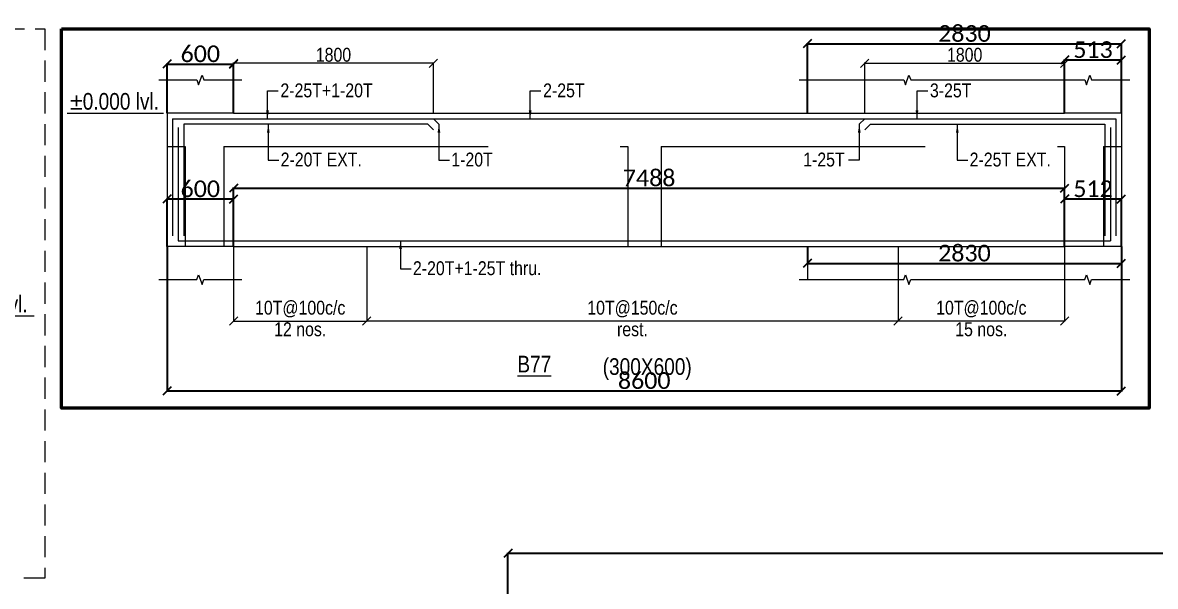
# Model space of a CAD drawing. Header units: millimetres. Extents: x 1112055 to 3390982, y -148532 to 766891.
# Drawn here: x 2976040 to 2996453, y -4757 to 5405 of the extents above; entities that cross this region are included whole.
import ezdxf
from ezdxf.enums import TextEntityAlignment as Align

# ---------------------------------------------------------------- set-up
doc = ezdxf.new("R2010")
doc.units = ezdxf.units.MM
doc.header["$PDMODE"] = 35
doc.header["$PDSIZE"] = -25
doc.linetypes.add('Hidden', pattern=[9.525, 6.35, -3.175])
for name, color, linetype, lineweight in [('B BEAM', 148, 'Continuous', 13), ('B BEAM IN LINE', 250, 'Continuous', 0), ('B STEEL', 34, 'Continuous', 15), ('B STEEL DIM', 216, 'Continuous', 13), ('B STEEL TEXT', 7, 'Continuous', 15), ('B STIRRUPS', 139, 'Continuous', 13), ('B-BEAM DOT', 251, 'Hidden', 9), ('B-BEAM NO', 215, 'Continuous', 18), ('B-COL', 1, 'Continuous', 35)]:
    doc.layers.add(name, color=color, linetype=linetype, lineweight=lineweight)
doc.layers.add('LEVEL-PLAN', color=12, linetype='Continuous')
doc.styles.add('Cali', font='calibri.ttf')
doc.styles.add('SWINC', font='swissc.ttf')
doc.dimstyles.new('BHOOMI', dxfattribs={"dimtxt": 230, "dimasz": 150, "dimexe": 10, "dimexo": 0, "dimgap": 25, "dimtad": 1, "dimdec": 0, "dimzin": 0, "dimdsep": 46, "dimtxsty": 'SWINC', "dimblk": 'OBLIQUE', "dimcen": 0.09, "dimclrd": 250, "dimclre": 250, "dimclrt": 256, "dimaunit": 1, "dimadec": 3, "dimazin": 0, "dimtfac": 1, "dimtdec": 0, "dimtofl": 0, "dimtmove": 1, "dimatfit": 3, "dimfxl": 100, "dimtolj": 1, "dimtzin": 0, "dimlwd": 9, "dimlwe": 5, "dimarcsym": 0})

# ---------------------------------------------------------------- blocks, each defined once
blk = doc.blocks.new('_Oblique')
at = {"color": 0, "linetype": 'ByBlock', "lineweight": -2}
blk.add_line((-0.5, -0.5), (0.5, 0.5), dxfattribs=at)
blk = doc.blocks.new('*D5895')
at = {"layer": 'B STEEL DIM', "lineweight": 5, "transparency": 16777216}
for p, q in [((2979842, 3772), (2979842, 4684)), ((2983442, 3772), (2983442, 4684))]:
    blk.add_line(p, q, dxfattribs=at)
at = {"layer": 'B STEEL DIM', "lineweight": 9, "transparency": 16777216}
blk.add_line((2983442, 4674), (2979842, 4674), dxfattribs=at)
at = {"layer": 'Defpoints', "color": 0, "lineweight": 40, "transparency": 16777216}
for p in [(2979842, 4674), (2979842, 3772), (2983442, 3772)]:
    blk.add_point(p, dxfattribs=at)
at = {"layer": 'B STEEL DIM', "lineweight": 9, "transparency": 16777216, "xscale": 150, "yscale": 150, "zscale": 150, "rotation": 180}
blk.add_blockref('_Oblique', (2979842, 4674), dxfattribs=at)
at = {"layer": 'B STEEL DIM', "lineweight": 9, "transparency": 16777216, "xscale": 150, "yscale": 150, "zscale": 150}
blk.add_blockref('_Oblique', (2983442, 4674), dxfattribs=at)
at = {"layer": 'B STEEL DIM', "transparency": 16777216, "insert": (2981642, 4824), "char_height": 250, "attachment_point": 5, "style": 'SWINC'}
blk.add_mtext('\\A1;1800', dxfattribs=at)
blk = doc.blocks.new('*D5896')
at = {"layer": 'B STEEL DIM', "lineweight": 5, "transparency": 16777216}
for p, q in [((2991217, 3772), (2991217, 4684)), ((2994817, 3772), (2994817, 4684))]:
    blk.add_line(p, q, dxfattribs=at)
at = {"layer": 'B STEEL DIM', "lineweight": 9, "transparency": 16777216}
blk.add_line((2991217, 4674), (2994817, 4674), dxfattribs=at)
at = {"layer": 'Defpoints', "color": 0, "lineweight": 40, "transparency": 16777216}
for p in [(2994817, 4674), (2991217, 3772), (2994817, 3772)]:
    blk.add_point(p, dxfattribs=at)
at = {"layer": 'B STEEL DIM', "lineweight": 9, "transparency": 16777216, "xscale": 150, "yscale": 150, "zscale": 150, "rotation": 180}
blk.add_blockref('_Oblique', (2991217, 4674), dxfattribs=at)
at = {"layer": 'B STEEL DIM', "lineweight": 9, "transparency": 16777216, "xscale": 150, "yscale": 150, "zscale": 150}
blk.add_blockref('_Oblique', (2994817, 4674), dxfattribs=at)
at = {"layer": 'B STEEL DIM', "transparency": 16777216, "insert": (2993017, 4824), "char_height": 250, "attachment_point": 5, "style": 'SWINC'}
blk.add_mtext('\\A1;1800', dxfattribs=at)
blk = doc.blocks.new('*D5897')
at = {"layer": 'B STIRRUPS', "color": 250, "lineweight": 0, "transparency": 16777216}
for p, q in [((2979842, 1372), (2979842, 16)), ((2982242, 1372), (2982242, 16)), ((2979842, 26), (2982242, 26))]:
    blk.add_line(p, q, dxfattribs=at)
at = {"layer": 'Defpoints', "color": 0, "lineweight": 40, "transparency": 16777216}
for p in [(2979842, 1372), (2982242, 1372), (2982242, 26)]:
    blk.add_point(p, dxfattribs=at)
at = {"layer": 'B STIRRUPS', "color": 250, "lineweight": 0, "transparency": 16777216, "xscale": 150, "yscale": 150, "zscale": 150, "rotation": 180}
blk.add_blockref('_Oblique', (2979842, 26), dxfattribs=at)
at = {"layer": 'B STIRRUPS', "color": 250, "lineweight": 0, "transparency": 16777216, "xscale": 150, "yscale": 150, "zscale": 150}
blk.add_blockref('_Oblique', (2982242, 26), dxfattribs=at)
at = {"layer": 'B STIRRUPS', "transparency": 16777216, "char_height": 250, "attachment_point": 5, "style": 'SWINC'}
for s, insert in [('\\A1;10T@100c/c', (2981042, 241)), ('12 nos.', (2981042, -124))]:
    blk.add_mtext(s, dxfattribs=dict(at, insert=insert))
blk = doc.blocks.new('*D5898')
at = {"layer": 'B STIRRUPS', "color": 250, "lineweight": 0, "transparency": 16777216}
for p, q in [((2982242, 1372), (2982242, 16)), ((2991817, 1372), (2991817, 16)), ((2991817, 26), (2982242, 26))]:
    blk.add_line(p, q, dxfattribs=at)
at = {"layer": 'Defpoints', "color": 0, "lineweight": 40, "transparency": 16777216}
for p in [(2982242, 1372), (2991817, 1372), (2982242, 26)]:
    blk.add_point(p, dxfattribs=at)
at = {"layer": 'B STIRRUPS', "color": 250, "lineweight": 0, "transparency": 16777216, "xscale": 150, "yscale": 150, "zscale": 150, "rotation": 180}
blk.add_blockref('_Oblique', (2982242, 26), dxfattribs=at)
at = {"layer": 'B STIRRUPS', "color": 250, "lineweight": 0, "transparency": 16777216, "xscale": 150, "yscale": 150, "zscale": 150}
blk.add_blockref('_Oblique', (2991817, 26), dxfattribs=at)
at = {"layer": 'B STIRRUPS', "transparency": 16777216, "char_height": 250, "attachment_point": 5, "style": 'SWINC'}
for s, insert in [('\\A1;10T@150c/c', (2987030, 241)), ('rest.', (2987030, -124))]:
    blk.add_mtext(s, dxfattribs=dict(at, insert=insert))
blk = doc.blocks.new('*D5899')
at = {"layer": 'B STIRRUPS', "color": 250, "lineweight": 0, "transparency": 16777216}
for p, q in [((2991817, 1372), (2991817, 16)), ((2994817, 1372), (2994817, 16)), ((2994817, 26), (2991817, 26))]:
    blk.add_line(p, q, dxfattribs=at)
at = {"layer": 'Defpoints', "color": 0, "lineweight": 40, "transparency": 16777216}
for p in [(2991817, 1372), (2994817, 1372), (2991817, 26)]:
    blk.add_point(p, dxfattribs=at)
at = {"layer": 'B STIRRUPS', "color": 250, "lineweight": 0, "transparency": 16777216, "xscale": 150, "yscale": 150, "zscale": 150, "rotation": 180}
blk.add_blockref('_Oblique', (2991817, 26), dxfattribs=at)
at = {"layer": 'B STIRRUPS', "color": 250, "lineweight": 0, "transparency": 16777216, "xscale": 150, "yscale": 150, "zscale": 150}
blk.add_blockref('_Oblique', (2994817, 26), dxfattribs=at)
at = {"layer": 'B STIRRUPS', "transparency": 16777216, "char_height": 250, "attachment_point": 5, "style": 'SWINC'}
for s, insert in [('\\A1;10T@100c/c', (2993317, 241)), ('15 nos.', (2993317, -124))]:
    blk.add_mtext(s, dxfattribs=dict(at, insert=insert))
blk = doc.blocks.new('*D6771')
at = {"layer": 'Defpoints', "color": 3, "linetype": 'Hidden', "lineweight": 30, "ltscale": 1000, "transparency": 16777216}
for p, q in [((2978642, 1372), (2978642, -1243)), ((2995842, 1372), (2995842, -1243))]:
    blk.add_line(p, q, dxfattribs=at)
at = {"layer": 'Defpoints', "color": 3, "lineweight": 30, "ltscale": 1000, "transparency": 16777216}
blk.add_line((2978642, -1233), (2995842, -1233), dxfattribs=at)
at = {"layer": 'Defpoints', "color": 0, "lineweight": 40, "transparency": 16777216}
for p in [(2978642, 1372), (2995842, 1372), (2995842, -1233)]:
    blk.add_point(p, dxfattribs=at)
at = {"layer": 'Defpoints', "color": 3, "lineweight": 30, "transparency": 16777216, "xscale": 150, "yscale": 150, "zscale": 150, "rotation": 180}
blk.add_blockref('_Oblique', (2978642, -1233), dxfattribs=at)
at = {"layer": 'Defpoints', "color": 3, "lineweight": 30, "transparency": 16777216, "xscale": 150, "yscale": 150, "zscale": 150}
blk.add_blockref('_Oblique', (2995842, -1233), dxfattribs=at)
at = {"layer": 'Defpoints', "color": 3, "lineweight": 50, "transparency": 16777216, "insert": (2987242, -1049), "char_height": 300, "attachment_point": 5, "style": 'Cali'}
blk.add_mtext('\\A1;8600', dxfattribs=at)
blk = doc.blocks.new('*D6772')
at = {"layer": 'Defpoints', "color": 3, "linetype": 'Hidden', "lineweight": 30, "ltscale": 1000, "transparency": 16777216}
for p, q in [((2979842, 1372), (2979842, 2431)), ((2994818, 1372), (2994818, 2431))]:
    blk.add_line(p, q, dxfattribs=at)
at = {"layer": 'Defpoints', "color": 3, "lineweight": 30, "ltscale": 1000, "transparency": 16777216}
blk.add_line((2979842, 2421), (2994818, 2421), dxfattribs=at)
at = {"layer": 'Defpoints', "color": 0, "lineweight": 40, "transparency": 16777216}
for p in [(2994818, 2421), (2979842, 1372), (2994818, 1372)]:
    blk.add_point(p, dxfattribs=at)
at = {"layer": 'Defpoints', "color": 3, "lineweight": 30, "transparency": 16777216, "xscale": 150, "yscale": 150, "zscale": 150, "rotation": 180}
blk.add_blockref('_Oblique', (2979842, 2421), dxfattribs=at)
at = {"layer": 'Defpoints', "color": 3, "lineweight": 30, "transparency": 16777216, "xscale": 150, "yscale": 150, "zscale": 150}
blk.add_blockref('_Oblique', (2994818, 2421), dxfattribs=at)
at = {"layer": 'Defpoints', "color": 3, "lineweight": 50, "transparency": 16777216, "insert": (2987330, 2605), "char_height": 300, "attachment_point": 5, "style": 'Cali'}
blk.add_mtext('\\A1;7488', dxfattribs=at)
blk = doc.blocks.new('*D6773')
at = {"layer": 'Defpoints', "color": 3, "linetype": 'Hidden', "lineweight": 30, "ltscale": 1000, "transparency": 16777216}
for p, q in [((2978642, 1372), (2978642, 2234)), ((2979842, 1372), (2979842, 2234))]:
    blk.add_line(p, q, dxfattribs=at)
at = {"layer": 'Defpoints', "color": 3, "lineweight": 30, "ltscale": 1000, "transparency": 16777216}
blk.add_line((2979842, 2224), (2978642, 2224), dxfattribs=at)
at = {"layer": 'Defpoints', "color": 0, "lineweight": 40, "transparency": 16777216}
for p in [(2978642, 2224), (2978642, 1372), (2979842, 1372)]:
    blk.add_point(p, dxfattribs=at)
at = {"layer": 'Defpoints', "color": 3, "lineweight": 30, "transparency": 16777216, "xscale": 150, "yscale": 150, "zscale": 150, "rotation": 180}
blk.add_blockref('_Oblique', (2978642, 2224), dxfattribs=at)
at = {"layer": 'Defpoints', "color": 3, "lineweight": 30, "transparency": 16777216, "xscale": 150, "yscale": 150, "zscale": 150}
blk.add_blockref('_Oblique', (2979842, 2224), dxfattribs=at)
at = {"layer": 'Defpoints', "color": 3, "lineweight": 50, "transparency": 16777216, "insert": (2979242, 2408), "char_height": 300, "attachment_point": 5, "style": 'Cali'}
blk.add_mtext('\\A1;600', dxfattribs=at)
blk = doc.blocks.new('*D6774')
at = {"layer": 'Defpoints', "color": 3, "linetype": 'Hidden', "lineweight": 30, "ltscale": 1000, "transparency": 16777216}
for p, q in [((2994818, 1372), (2994818, 2236)), ((2995842, 1372), (2995842, 2236))]:
    blk.add_line(p, q, dxfattribs=at)
at = {"layer": 'Defpoints', "color": 3, "lineweight": 30, "ltscale": 1000, "transparency": 16777216}
blk.add_line((2994818, 2226), (2995842, 2226), dxfattribs=at)
at = {"layer": 'Defpoints', "color": 0, "lineweight": 40, "transparency": 16777216}
for p in [(2995842, 2226), (2994818, 1372), (2995842, 1372)]:
    blk.add_point(p, dxfattribs=at)
at = {"layer": 'Defpoints', "color": 3, "lineweight": 30, "transparency": 16777216, "xscale": 150, "yscale": 150, "zscale": 150, "rotation": 180}
blk.add_blockref('_Oblique', (2994818, 2226), dxfattribs=at)
at = {"layer": 'Defpoints', "color": 3, "lineweight": 30, "transparency": 16777216, "xscale": 150, "yscale": 150, "zscale": 150}
blk.add_blockref('_Oblique', (2995842, 2226), dxfattribs=at)
at = {"layer": 'Defpoints', "color": 3, "lineweight": 50, "transparency": 16777216, "insert": (2995330, 2409), "char_height": 300, "attachment_point": 5, "style": 'Cali'}
blk.add_mtext('\\A1;512', dxfattribs=at)
blk = doc.blocks.new('*D6775')
at = {"layer": 'Defpoints', "color": 3, "linetype": 'Hidden', "lineweight": 30, "ltscale": 1000, "transparency": 16777216}
for p, q in [((2990183, 1372), (2990183, 1055)), ((2995842, 1372), (2995842, 1055))]:
    blk.add_line(p, q, dxfattribs=at)
at = {"layer": 'Defpoints', "color": 3, "lineweight": 30, "ltscale": 1000, "transparency": 16777216}
blk.add_line((2990183, 1065), (2995842, 1065), dxfattribs=at)
at = {"layer": 'Defpoints', "color": 0, "lineweight": 40, "transparency": 16777216}
for p in [(2990183, 1372), (2995842, 1372), (2995842, 1065)]:
    blk.add_point(p, dxfattribs=at)
at = {"layer": 'Defpoints', "color": 3, "lineweight": 30, "transparency": 16777216, "xscale": 150, "yscale": 150, "zscale": 150, "rotation": 180}
blk.add_blockref('_Oblique', (2990183, 1065), dxfattribs=at)
at = {"layer": 'Defpoints', "color": 3, "lineweight": 30, "transparency": 16777216, "xscale": 150, "yscale": 150, "zscale": 150}
blk.add_blockref('_Oblique', (2995842, 1065), dxfattribs=at)
at = {"layer": 'Defpoints', "color": 3, "lineweight": 50, "transparency": 16777216, "insert": (2993013, 1249), "char_height": 300, "attachment_point": 5, "style": 'Cali'}
blk.add_mtext('\\A1;2830', dxfattribs=at)
blk = doc.blocks.new('*D6776')
at = {"layer": 'Defpoints', "color": 3, "linetype": 'Hidden', "lineweight": 30, "ltscale": 1000, "transparency": 16777216}
for p, q in [((2994817, 3772), (2994817, 4743)), ((2995842, 3772), (2995842, 4743))]:
    blk.add_line(p, q, dxfattribs=at)
at = {"layer": 'Defpoints', "color": 3, "lineweight": 30, "ltscale": 1000, "transparency": 16777216}
blk.add_line((2994817, 4733), (2995842, 4733), dxfattribs=at)
at = {"layer": 'Defpoints', "color": 0, "lineweight": 40, "transparency": 16777216}
for p in [(2995842, 4733), (2994817, 3772), (2995842, 3772)]:
    blk.add_point(p, dxfattribs=at)
at = {"layer": 'Defpoints', "color": 3, "lineweight": 30, "transparency": 16777216, "xscale": 150, "yscale": 150, "zscale": 150, "rotation": 180}
blk.add_blockref('_Oblique', (2994817, 4733), dxfattribs=at)
at = {"layer": 'Defpoints', "color": 3, "lineweight": 30, "transparency": 16777216, "xscale": 150, "yscale": 150, "zscale": 150}
blk.add_blockref('_Oblique', (2995842, 4733), dxfattribs=at)
at = {"layer": 'Defpoints', "color": 3, "lineweight": 50, "transparency": 16777216, "insert": (2995330, 4917), "char_height": 300, "attachment_point": 5, "style": 'Cali'}
blk.add_mtext('\\A1;513', dxfattribs=at)
blk = doc.blocks.new('*D6777')
at = {"layer": 'Defpoints', "color": 3, "linetype": 'Hidden', "lineweight": 30, "ltscale": 1000, "transparency": 16777216}
for p, q in [((2978642, 3772), (2978642, 4669)), ((2979842, 3772), (2979842, 4669))]:
    blk.add_line(p, q, dxfattribs=at)
at = {"layer": 'Defpoints', "color": 3, "lineweight": 30, "ltscale": 1000, "transparency": 16777216}
blk.add_line((2978642, 4659), (2979842, 4659), dxfattribs=at)
at = {"layer": 'Defpoints', "color": 0, "lineweight": 40, "transparency": 16777216}
for p in [(2979842, 4659), (2978642, 3772), (2979842, 3772)]:
    blk.add_point(p, dxfattribs=at)
at = {"layer": 'Defpoints', "color": 3, "lineweight": 30, "transparency": 16777216, "xscale": 150, "yscale": 150, "zscale": 150, "rotation": 180}
blk.add_blockref('_Oblique', (2978642, 4659), dxfattribs=at)
at = {"layer": 'Defpoints', "color": 3, "lineweight": 30, "transparency": 16777216, "xscale": 150, "yscale": 150, "zscale": 150}
blk.add_blockref('_Oblique', (2979842, 4659), dxfattribs=at)
at = {"layer": 'Defpoints', "color": 3, "lineweight": 50, "transparency": 16777216, "insert": (2979242, 4842), "char_height": 300, "attachment_point": 5, "style": 'Cali'}
blk.add_mtext('\\A1;600', dxfattribs=at)
blk = doc.blocks.new('*D6778')
at = {"layer": 'Defpoints', "color": 3, "linetype": 'Hidden', "lineweight": 30, "ltscale": 1000, "transparency": 16777216}
for p, q in [((2990183, 3772), (2990183, 5034)), ((2995842, 3772), (2995842, 5034))]:
    blk.add_line(p, q, dxfattribs=at)
at = {"layer": 'Defpoints', "color": 3, "lineweight": 30, "ltscale": 1000, "transparency": 16777216}
blk.add_line((2990183, 5024), (2995842, 5024), dxfattribs=at)
at = {"layer": 'Defpoints', "color": 0, "lineweight": 40, "transparency": 16777216}
for p in [(2995842, 5024), (2990183, 3772), (2995842, 3772)]:
    blk.add_point(p, dxfattribs=at)
at = {"layer": 'Defpoints', "color": 3, "lineweight": 30, "transparency": 16777216, "xscale": 150, "yscale": 150, "zscale": 150, "rotation": 180}
blk.add_blockref('_Oblique', (2990183, 5024), dxfattribs=at)
at = {"layer": 'Defpoints', "color": 3, "lineweight": 30, "transparency": 16777216, "xscale": 150, "yscale": 150, "zscale": 150}
blk.add_blockref('_Oblique', (2995842, 5024), dxfattribs=at)
at = {"layer": 'Defpoints', "color": 3, "lineweight": 50, "transparency": 16777216, "insert": (2993013, 5208), "char_height": 300, "attachment_point": 5, "style": 'Cali'}
blk.add_mtext('\\A1;2830', dxfattribs=at)
blk = doc.blocks.new('*D6791')
at = {"layer": 'Defpoints', "color": 3, "linetype": 'Hidden', "lineweight": 30, "ltscale": 1000, "transparency": 16777216}
for p, q in [((2984786, -6426), (2984786, -4150)), ((3028886, -6426), (3028886, -4150))]:
    blk.add_line(p, q, dxfattribs=at)
at = {"layer": 'Defpoints', "color": 3, "lineweight": 30, "ltscale": 1000, "transparency": 16777216}
blk.add_line((2984786, -4160), (3028886, -4160), dxfattribs=at)
at = {"layer": 'Defpoints', "color": 0, "lineweight": 40, "transparency": 16777216}
for p in [(3028886, -4160), (2984786, -6426), (3028886, -6426)]:
    blk.add_point(p, dxfattribs=at)
at = {"layer": 'Defpoints', "color": 3, "lineweight": 30, "transparency": 16777216, "xscale": 150, "yscale": 150, "zscale": 150, "rotation": 180}
blk.add_blockref('_Oblique', (2984786, -4160), dxfattribs=at)
at = {"layer": 'Defpoints', "color": 3, "lineweight": 30, "transparency": 16777216, "xscale": 150, "yscale": 150, "zscale": 150}
blk.add_blockref('_Oblique', (3028886, -4160), dxfattribs=at)
at = {"layer": 'Defpoints', "color": 3, "lineweight": 50, "transparency": 16777216, "insert": (3006836, -3977), "char_height": 300, "attachment_point": 5, "style": 'Cali'}
blk.add_mtext('\\A1;22050', dxfattribs=at)

msp = doc.modelspace()

# ---------------------------------------------------------------- linework, layer by layer
at = {"layer": 'B BEAM'}
for p, q in [((2976840.2, 3772, 0), (2978578.1, 3772, 0)), ((2974724.4, 121.4, 0), (2976246.3, 121.4, 0))]:
    msp.add_line(p, q, dxfattribs=at)
at = {"layer": 'B BEAM', "ltscale": 25}
for p, q in [((2978642.4, 3772, 0), (2978642.4, 1372, 0)), ((2979842.4, 3772, 0), (2994817.4, 3772, 0)), ((2995842.4, 3772, 0), (2995842.4, 1372, 0)), ((2979842.4, 1372, 0), (2994817.4, 1372, 0))]:
    msp.add_line(p, q, dxfattribs=at)
at = {"layer": 'B BEAM IN LINE', "color": 250, "linetype": 'Hidden', "lineweight": 0, "ltscale": 60, "elevation": 0}
msp.add_lwpolyline([(2906541.5, -2053), (2906541.5, 5291.7), (2976442, 5291.7), (2976442, -4606.6), (2944366.5, -4606.6), (2944358.9, -2053)], close=True, dxfattribs=at)
at = {"layer": 'B STEEL', "color": 34, "lineweight": 9, "ltscale": 25}
for p, q in [((2978742.4, 3672, 0), (2978742.4, 1562.6, 0)), ((2978742.4, 3672, 0), (2995742.4, 3672, 0)), ((2978842.4, 3513.4, 0), (2978842.4, 1472, 0)), ((2983342.4, 3572, 0), (2978942.4, 3572, 0)), ((2978942.4, 3572, 0), (2978942.4, 1562.6, 0)), ((2983342.4, 3572, 0), (2983442.4, 3472, 0)), ((2983442.4, 3672, 0), (2983542.4, 3572, 0)), ((2991217.4, 3672, 0), (2991117.4, 3572, 0)), ((2991317.4, 3572, 0), (2991217.4, 3472, 0)), ((2991317.4, 3572, 0), (2995542.4, 3572, 0)), ((2995542.4, 3572, 0), (2995542.4, 1562.6, 0)), ((2995642.4, 3513.4, 0), (2995642.4, 1472, 0)), ((2995742.4, 3672, 0), (2995742.4, 1562.6, 0)), ((2978842.4, 1472, 0), (2995642.4, 1472, 0))]:
    msp.add_line(p, q, dxfattribs=at)
at = {"layer": 'B-BEAM DOT', "linetype": 'Hidden', "ltscale": 750}
for p, q in [((2979842.4, 3772, 0), (2978642.4, 3772, 0)), ((2995842.4, 3772, 0), (2994817.4, 3772, 0)), ((2978642.4, 3172, 0), (2978967.4, 3172, 0)), ((2978967.4, 3172, 0), (2978967.4, 1372, 0)), ((2979667.4, 3172, 0), (2986945.3, 3172, 0)), ((2979667.4, 3172, 0), (2979667.4, 1372, 0)), ((2986945.3, 3172, 0), (2986945.3, 1372, 0)), ((2987545.3, 3172, 0), (2994817.4, 3172, 0)), ((2987545.3, 3172, 0), (2987545.3, 1372, 0)), ((2994817.4, 3172, 0), (2994817.4, 1372, 0)), ((2995517.4, 3172, 0), (2995842.4, 3172, 0)), ((2995517.4, 3172, 0), (2995517.4, 1372, 0)), ((2979842.4, 1372, 0), (2978642.4, 1372, 0)), ((2995842.4, 1372, 0), (2994817.4, 1372, 0))]:
    msp.add_line(p, q, dxfattribs=at)
at = {"layer": 'B-COL', "lineweight": 15, "ltscale": 25}
for p, q in [((2978642.4, 3772, 0), (2978642.4, 4372, 0)), ((2979842.4, 3772, 0), (2979842.4, 4372, 0)), ((2990183.4, 3772, 0), (2990183.4, 4372, 0)), ((2994817.4, 3772, 0), (2994817.4, 4372, 0)), ((2995842.4, 3772, 0), (2995842.4, 4372, 0)), ((2978642.4, 1372, 0), (2978642.4, 772, 0)), ((2979842.4, 1372, 0), (2979842.4, 772, 0)), ((2990183.4, 1372, 0), (2990183.4, 772, 0)), ((2994817.4, 1372, 0), (2994817.4, 772, 0)), ((2995842.4, 1372, 0), (2995842.4, 772, 0))]:
    msp.add_line(p, q, dxfattribs=at)
at = {"layer": 'B-COL', "lineweight": 15, "ltscale": 25, "elevation": 0}
for points in [[(2978492.4, 4372), (2979179.9, 4372), (2979211.2, 4286.1), (2979273.7, 4457.8), (2979304.9, 4372), (2979992.4, 4372)], [(2990033.4, 4372), (2991919.4, 4372), (2991950.7, 4286.1), (2992013.2, 4457.8), (2992044.4, 4372), (2994780.4, 4372)], [(2994667.4, 4372), (2995179.9, 4372), (2995211.2, 4286.1), (2995273.7, 4457.8), (2995304.9, 4372), (2995992.4, 4372)], [(2978492.4, 772), (2979179.9, 772), (2979211.2, 857.8), (2979273.7, 686.1), (2979304.9, 772), (2979992.4, 772)], [(2990033.4, 772), (2991919.4, 772), (2991950.7, 857.8), (2992013.2, 686.1), (2992044.4, 772), (2994817.4, 772)], [(2994667.4, 772), (2995179.9, 772), (2995211.2, 857.8), (2995273.7, 686.1), (2995304.9, 772), (2995992.4, 772)]]:
    msp.add_lwpolyline(points, dxfattribs=at)
at = {"layer": 'Defpoints', "color": 3, "lineweight": 50, "ltscale": 1000, "elevation": 0}
msp.add_lwpolyline([(2976742, 5291.7), (2996342.4, 5291.7), (2996342.4, -1545.5), (2976742, -1545.5)], close=True, dxfattribs=at)

# ---------------------------------------------------------------- texts
at = {"layer": 'B STEEL TEXT', "style": 'SWINC'}
for s, p in [('2-25T+1-20T', (2980685.3, 4058.3, 0)), ('2-25T', (2985419.7, 4058.3, 0)), ('3-25T', (2992391, 4058.3, 0)), ('2-20T EXT.', (2980689.9, 2811.7, 0)), ('1-20T', (2983765, 2811.7, 0)), ('1-25T', (2990106.5, 2811.7, 0)), ('2-25T EXT.', (2993106.6, 2811.7, 0)), ('2-20T+1-25T thru.', (2983073.5, 853.1, 0))]:
    msp.add_text(s, height=250, dxfattribs=at).set_placement(p)
at = {"layer": 'B-BEAM NO', "ltscale": 25, "style": 'SWINC'}
for s, p in [('%%UB77', (2985261.1, -900.4, 0)), ('(300X600)', (2987295.9, -944.9, 0))]:
    msp.add_text(s, height=300, dxfattribs=at).set_placement(p, align=Align.CENTER)
at = {"layer": 'LEVEL-PLAN', "linetype": 'ByBlock', "ltscale": 800, "style": 'SWINC'}
for s, p in [('%%P0.000 lvl.', (2977695.4, 3836.1, 0)), ('-850 lvl.', (2975529.2, 185.5, 0))]:
    msp.add_text(s, height=300, dxfattribs=at).set_placement(p, align=Align.CENTER)

# ---------------------------------------------------------------- dimensions: what is measured, and where the dimension line sits
at = {"layer": 'B STEEL DIM'}
dim = msp.add_linear_dim(base=(2979842.4, 4673.8, 0), p1=(2983442.4, 3772, 0), p2=(2979842.4, 3772, 0), dimstyle='BHOOMI', override={"dimscale": 1, "dimtxt": 250, "dimlfac": 0.5, "dimtxsty": 'SWINC', "dimblk1": 'Oblique', "dimblk2": 'Oblique', "dimsah": 1, "dimclrd": 256, "dimclre": 256, "dimclrt": 256}, dxfattribs=at)
dim.commit()
dim.dimension.update_dxf_attribs({"geometry": '*D5895', "text_midpoint": (2981642.4, 4823.8, 0)})
dim = msp.add_linear_dim(base=(2994817.4, 4673.8, 0), p1=(2991217.4, 3772, 0), p2=(2994817.4, 3772, 0), angle=180, dimstyle='BHOOMI', override={"dimscale": 1, "dimtxt": 250, "dimlfac": 0.5, "dimtxsty": 'SWINC', "dimblk1": 'Oblique', "dimblk2": 'Oblique', "dimsah": 1, "dimclrd": 256, "dimclre": 256, "dimclrt": 256}, dxfattribs=at)
dim.commit()
dim.dimension.update_dxf_attribs({"geometry": '*D5896', "text_midpoint": (2993017.4, 4823.8, 0)})
at = {"layer": 'B STIRRUPS'}
dim = msp.add_linear_dim(base=(2982242.4, 25.6), p1=(2979842.4, 1372, 0), p2=(2982242.4, 1372, 0), angle=180, text='10T@100c/c\\X12 nos. ', dimstyle='BHOOMI', override={"dimscale": 1, "dimtxt": 250, "dimgap": 25, "dimlfac": 0.5, "dimtxsty": 'SWINC', "dimblk1": 'Oblique', "dimblk2": 'Oblique', "dimsah": 1, "dimlwd": 0, "dimlwe": 0}, dxfattribs=at)
dim.commit()
dim.dimension.update_dxf_attribs({"geometry": '*D5897', "text_midpoint": (2981042.4, 25.6)})
for base, p1, p2, text, picture, middle in [((2982242.4, 25.6), (2991817.4, 1372), (2982242.4, 1372), '10T@150c/c\\Xrest. ', '*D5898', (2987029.9, 25.6)), ((2991817.4, 25.6), (2994817.4, 1372, 0), (2991817.4, 1372, 0), '10T@100c/c\\X15 nos. ', '*D5899', (2993317.4, 25.6))]:
    dim = msp.add_linear_dim(base=base, p1=p1, p2=p2, text=text, dimstyle='BHOOMI', override={"dimscale": 1, "dimtxt": 250, "dimgap": 25, "dimlfac": 0.5, "dimtxsty": 'SWINC', "dimblk1": 'Oblique', "dimblk2": 'Oblique', "dimsah": 1, "dimlwd": 0, "dimlwe": 0}, dxfattribs=at)
    dim.commit()
    dim.dimension.update_dxf_attribs({"geometry": picture, "text_midpoint": middle})
at = {"layer": 'Defpoints', "color": 3, "lineweight": 50, "ltscale": 1000}
for base, p1, p2, picture, middle in [((2995842.4487, 5024.0108), (2990183.4453, 3771.9616, 0), (2995842.4487, 3771.9617, 0), '*D6778', (2993012.947, 5207.7031)), ((2995842.4486642, 4732.9825066), (2994817.4486642, 3771.9618048, 0), (2995842.4486642, 3771.9618048, 0), '*D6776', (2995329.9486642, 4916.6748143)), ((2979842.4, 4658.5), (2978642.4, 3772, 0), (2979842.4, 3772, 0), '*D6777', (2979242.4, 4842.2)), ((2994817.5, 2421.2), (2979842.4, 1372, 0), (2994817.5, 1372, 0), '*D6772', (2987330, 2604.9)), ((2978642.4, 2224.2), (2979842.4, 1372, 0), (2978642.4, 1372, 0), '*D6773', (2979242.4, 2407.9)), ((2995842.4, 2225.5), (2994817.5, 1372, 0), (2995842.4, 1372, 0), '*D6774', (2995330, 2409.2)), ((2995842.4487, 1065.2444), (2990183.4456, 1371.9618, 0), (2995842.4487, 1371.9617, 0), '*D6775', (2993012.9471, 1248.9367)), ((2995842.4, -1233), (2978642.4, 1372, 0), (2995842.4, 1372, 0), '*D6771', (2987242.4, -1049.3)), ((3028886.2, -4160.4), (2984786.2, -6426.3, 0), (3028886.2, -6426.3, 0), '*D6791', (3006836.2, -3976.7))]:
    dim = msp.add_linear_dim(base=base, p1=p1, p2=p2, dimstyle='BHOOMI', override={"dimtxt": 300, "dimgap": 30, "dimlfac": 0.5, "dimtxsty": 'Cali', "dimblk1": 'Oblique', "dimblk2": 'Oblique', "dimsah": 1, "dimclrd": 3, "dimclre": 3, "dimclrt": 3, "dimlwd": 30, "dimlwe": 30}, dxfattribs=at)
    dim.commit()
    dim.dimension.update_dxf_attribs({"geometry": picture, "text_midpoint": middle})

# ---------------------------------------------------------------- leaders
at = {"layer": 'B STEEL TEXT'}
for points in [[(2980452.3, 3672, 0), (2980452.3, 4174.5, 0), (2980644.5, 4174.5, 0)], [(2985186.6, 3672, 0), (2985186.6, 4174.5, 0), (2985378.9, 4174.5, 0)], [(2992157.9, 3672, 0), (2992157.9, 4174.5, 0), (2992350.2, 4174.5, 0)], [(2980467.4, 3572, 0), (2980467.4, 2928, 0), (2980659.6, 2928, 0)], [(2983542.4, 3572, 0), (2983542.4, 2928, 0), (2983734.7, 2928, 0)], [(2991117.4, 3572, 0), (2991117.4, 2928, 0), (2990925.2, 2928, 0)], [(2992884.1, 3572, 0), (2992884.1, 2928, 0), (2993076.4, 2928, 0)], [(2982851, 1472, 0), (2982851, 969.4, 0), (2983043.2, 969.4, 0)]]:
    msp.add_leader(points, dimstyle='BHOOMI', override={"dimtad": 0, "dimclrd": 256, "dimlwd": 0}, dxfattribs=at)

doc.saveas('drawing.dxf')
